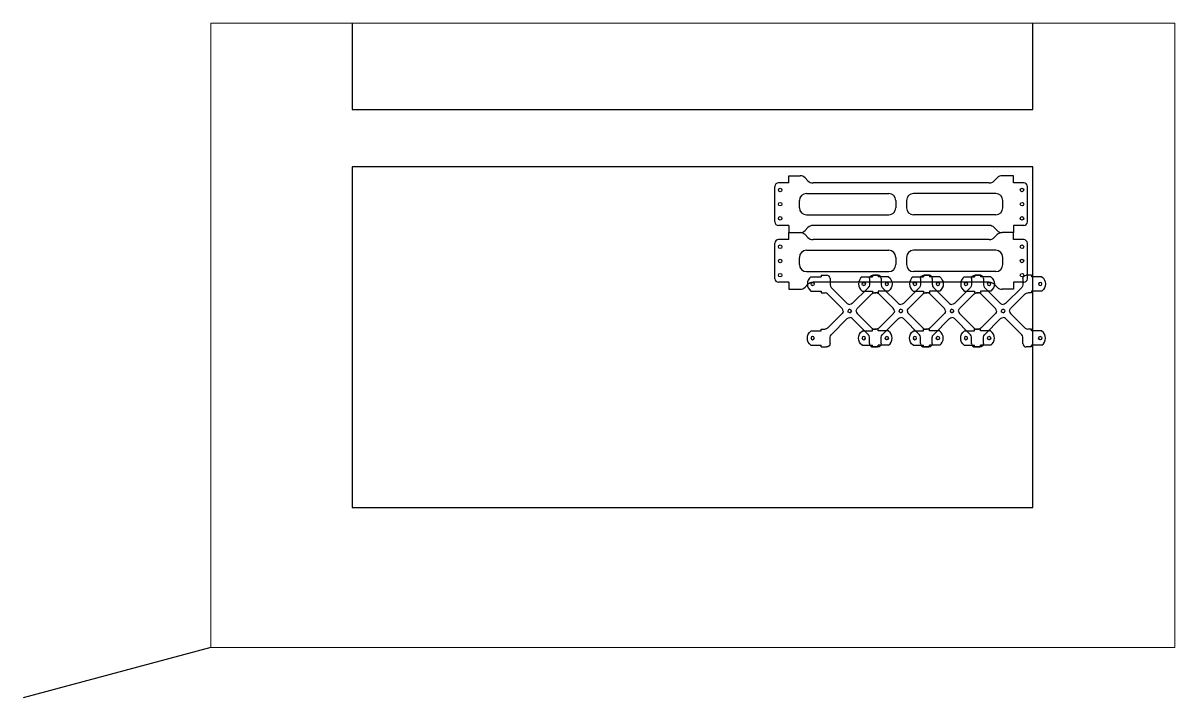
# Paper-space layout 'Layout1' of a CAD drawing. Header units: inches. Extents: x -3.3 to 17, y -0.9 to 11.
# The model-space entities are those that its viewports show. They can reach past a viewport. Long polylines and large blocks are cut down to what shows.
import ezdxf

# ---------------------------------------------------------------- set-up
doc = ezdxf.new("R2010")
doc.units = ezdxf.units.IN
doc.header["$MEASUREMENT"] = 0
doc.layers.add('CUT', color=1, linetype='Continuous')
doc.layers.add('NOPLOT', color=40, linetype='Continuous', lineweight=5)

# ---------------------------------------------------------------- blocks, each defined once
blk = doc.blocks.new('ShearBrace_Quarter')
for p, q in [((-1.005, 1.266), (-1.005, 1.203)), ((-1.005, 1.266), (-0.818, 1.266)), ((-1.37, 1.203), (-1.005, 1.203)), ((-1.005, 1.203), (-1.005, 1.203)), ((-0.693, 1.141), (-0.693, 0.921)), ((-0.656, 0.833), (-0.088, 0.265)), ((-1.37, 0.703), (-1.005, 0.703)), ((-1.005, 0.703), (-1.005, 0.641)), ((-1.005, 0.641), (-0.869, 0.641)), ((-0.781, 0.604), (-0.265, 0.088))]:
    blk.add_line(p, q)
blk.add_circle((-1.308, 0.953), 0.0575)
for centre, radius, start, end in [((-0.818, 1.141), 0.125, 0, 90), ((-1.183, 0.953), 0.312, 126.8699, 233.1301), ((-0.567, 0.921), 0.125, 180, 225), ((-0.869, 0.516), 0.125, 45, 90), ((-0.354, 0), 0.125, 0, 45), ((0, 0.354), 0.125, 225, 270), ((0, 0), 0.0625, 90, 180)]:
    blk.add_arc(centre, radius, start, end)
at = {"layer": 'NOPLOT'}
blk.add_circle((-1.308, 0.953), 0.0625, dxfattribs=at)
blk = doc.blocks.new('ShearBrace')
at = {"layer": 'CUT'}
blk.add_blockref('ShearBrace_Quarter', (0, 0), dxfattribs=at)
at = {"layer": 'CUT', "xscale": -1}
blk.add_blockref('ShearBrace_Quarter', (0, 0), dxfattribs=at)
at = {"layer": 'CUT', "xscale": -1, "rotation": 180}
blk.add_blockref('ShearBrace_Quarter', (0, 0), dxfattribs=at)
at = {"layer": 'CUT', "rotation": 180}
blk.add_blockref('ShearBrace_Quarter', (0, 0), dxfattribs=at)
blk = doc.blocks.new('Spacer')
for p, q in [((-0.75, -0.24), (-0.75, 0.125)), ((-0.625, 0.25), (0.625, 0.25)), ((0.75, -0.24), (0.75, 0.125)), ((-0.75, -0.24), (-1, -0.24)), ((-0.75, -0.24), (-1, -0.24)), ((-1, -0.24), (-1, -0.636)), ((0.75, -0.24), (1, -0.24)), ((1, -0.24), (1, -0.636)), ((-0.125, -0.615), (0.125, -0.615)), ((-0.927, -0.813), (-0.823, -0.917)), ((-0.75, -7.31), (-0.75, -1.094)), ((-0.375, -0.865), (-0.375, -3.764)), ((0.375, -0.865), (0.375, -3.764)), ((0.75, -7.31), (0.75, -1.094)), ((0.927, -0.813), (0.823, -0.917)), ((0.125, -4.014), (-0.125, -4.014)), ((0.125, -4.389), (-0.125, -4.389)), ((-0.375, -7.538), (-0.375, -4.639)), ((0.375, -7.538), (0.375, -4.639)), ((-0.927, -7.59), (-0.823, -7.486)), ((0.927, -7.59), (0.823, -7.486)), ((-1, -8.163), (-1, -7.767)), ((-0.125, -7.788), (0.125, -7.788)), ((1, -8.163), (1, -7.767)), ((-0.75, -8.163), (-1, -8.163)), ((-0.75, -8.163), (-1, -8.163)), ((-0.75, -8.528), (-0.75, -8.163)), ((0.75, -8.528), (0.75, -8.163)), ((0.75, -8.163), (1, -8.163)), ((-0.625, -8.653), (0.625, -8.653))]:
    blk.add_line(p, q)
for centre in [(-0.5, 0.062), (0, 0.062), (0.5, 0.062), (-0.5, -8.466), (0, -8.466), (0.5, -8.466)]:
    blk.add_circle(centre, 0.0625)
for centre, radius, start, end in [((-0.625, 0.125), 0.125, 90, 180), ((0.625, 0.125), 0.125, 0, 90), ((-0.75, -0.636), 0.25, 180, 225), ((-0.125, -0.865), 0.25, 90, 180), ((0.125, -0.865), 0.25, 0, 90), ((0.75, -0.636), 0.25, 315, 0), ((-1, -1.094), 0.25, 0, 45), ((1, -1.094), 0.25, 135, 180), ((-0.125, -3.764), 0.25, 180, 270), ((0.125, -3.764), 0.25, 270, 360), ((-0.125, -4.639), 0.25, 90, 180), ((0.125, -4.639), 0.25, 0, 90), ((-1, -7.31), 0.25, 315, 0), ((1, -7.31), 0.25, 180, 225), ((-0.75, -7.767), 0.25, 135, 180), ((-0.125, -7.538), 0.25, 180, 270), ((0.125, -7.538), 0.25, 270, 0), ((0.75, -7.767), 0.25, 0, 45), ((-0.625, -8.528), 0.125, 180, 270), ((0.625, -8.528), 0.125, 270, 0)]:
    blk.add_arc(centre, radius, start, end)

msp = doc.modelspace()

# ---------------------------------------------------------------- linework, layer by layer
for points in [[(-65.444, -3.891), (-41.444, -3.891), (-41.444, 8.109), (-65.444, 8.109)], [(-65.444, -17.918), (-41.444, -17.918), (-41.444, -5.918), (-65.444, -5.918)]]:
    msp.add_lwpolyline(points, close=True)

# ---------------------------------------------------------------- block references
at = {"xscale": -1}
for p in [(-47.897, -10.995), (-46.094, -10.995)]:
    msp.add_blockref('ShearBrace', p, dxfattribs=at)
for p in [(-44.292, -10.995), (-42.489, -10.995)]:
    msp.add_blockref('ShearBrace', p)
at = {"layer": 'CUT', "rotation": 90}
for p in [(-50.286, -7.23), (-50.286, -9.23)]:
    msp.add_blockref('Spacer', p, dxfattribs=at)

psp = doc.layouts.get("Layout1")

# ---------------------------------------------------------------- linework, layer by layer
at = {"color": 30, "true_color": 0xf8991e}
psp.add_line((0, 0), (-3.313, -0.888), dxfattribs=at)

# ---------------------------------------------------------------- viewports
at = {"layer": '0', "view_target_point": (23.616, 11.223)}
psp.add_viewport(center=(8.499, 5.5), size=(16.998, 11.00033), view_center_point=(-77.042, -23.073), view_height=22.00067, dxfattribs=at)

doc.saveas('drawing.dxf')
